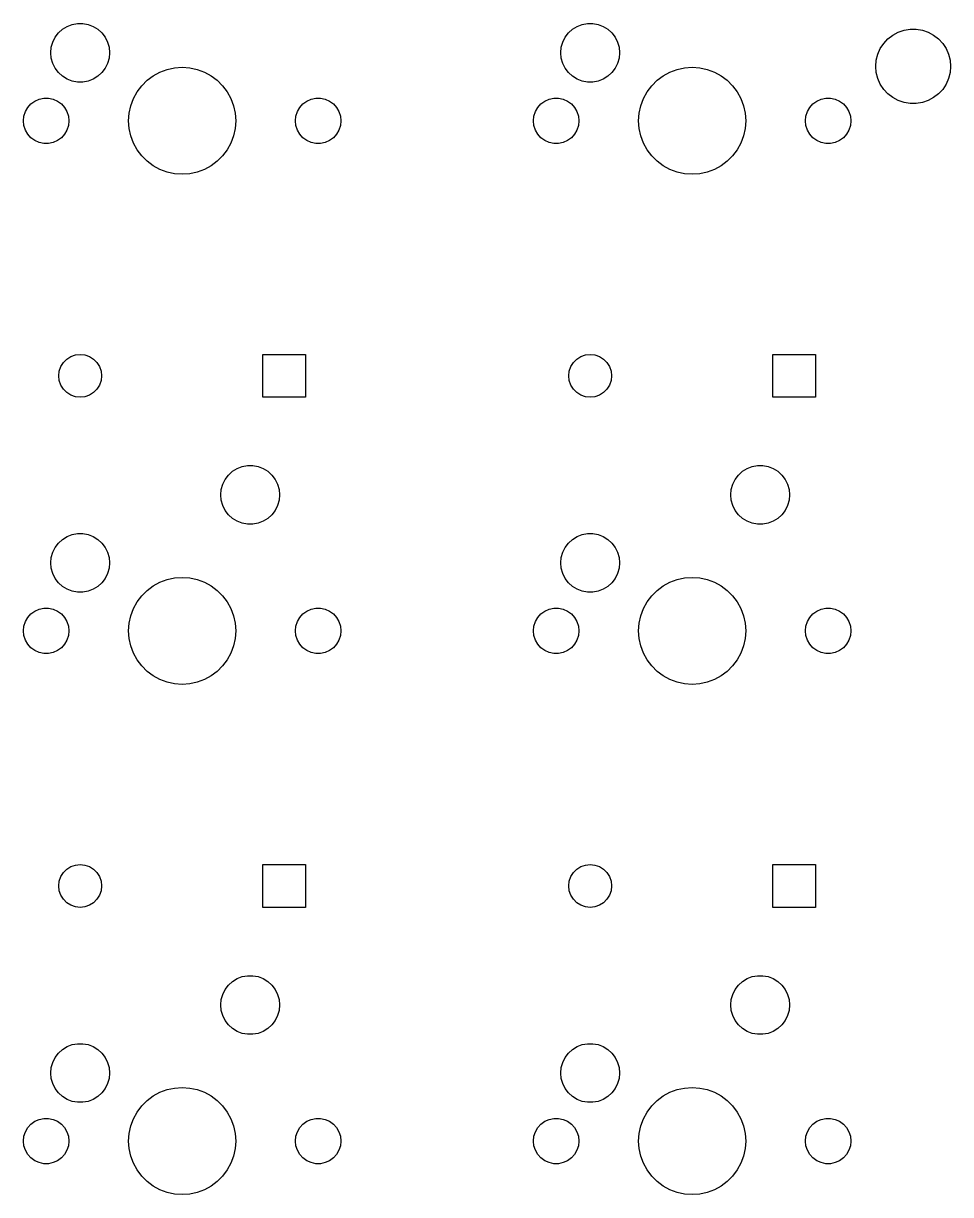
# Model space of a CAD drawing. Extents: x 1.29 to 4.49, y -7.63 to -0.77.
# Drawn here: x 1.467 to 2.83, y -4.279 to -2.557 of the extents above; entities that cross this region are included whole.
import ezdxf

# ---------------------------------------------------------------- set-up
doc = ezdxf.new("R2010")
doc.units = 0
doc.header["$MEASUREMENT"] = 0
doc.layers.add('BLACK', color=7, linetype='CONTINUOUS')

msp = doc.modelspace()

# ---------------------------------------------------------------- linework, layer by layer
at = {"layer": 'BLACK', "linetype": 'CONTINUOUS'}
for p, q in [((1.518, -2.5708), (1.5239, -2.5654)), ((1.5239, -2.5654), (1.5307, -2.5612)), ((1.5307, -2.5612), (1.5381, -2.5583)), ((1.5381, -2.5583), (1.546, -2.5569)), ((1.546, -2.5569), (1.554, -2.5569)), ((1.554, -2.5569), (1.5619, -2.5583)), ((1.5619, -2.5583), (1.5693, -2.5612)), ((1.5693, -2.5612), (1.5761, -2.5654)), ((1.5761, -2.5654), (1.582, -2.5708)), ((2.268, -2.5708), (2.2739, -2.5654)), ((2.2739, -2.5654), (2.2807, -2.5612)), ((2.2807, -2.5612), (2.2881, -2.5583)), ((2.2881, -2.5583), (2.296, -2.5569)), ((2.296, -2.5569), (2.304, -2.5569)), ((2.304, -2.5569), (2.3119, -2.5583)), ((2.3119, -2.5583), (2.3193, -2.5612)), ((2.3193, -2.5612), (2.3261, -2.5654)), ((2.3261, -2.5654), (2.332, -2.5708)), ((2.7615, -2.5667), (2.7705, -2.5652)), ((2.7705, -2.5652), (2.7795, -2.5652)), ((2.7795, -2.5652), (2.7885, -2.5667)), ((1.5096, -2.5844), (1.5132, -2.5772)), ((1.5132, -2.5772), (1.518, -2.5708)), ((1.582, -2.5708), (1.5868, -2.5772)), ((1.5868, -2.5772), (1.5904, -2.5844)), ((2.2596, -2.5844), (2.2632, -2.5772)), ((2.2632, -2.5772), (2.268, -2.5708)), ((2.332, -2.5708), (2.3368, -2.5772)), ((2.3368, -2.5772), (2.3404, -2.5844)), ((2.7316, -2.5862), (2.7377, -2.5795)), ((2.7377, -2.5795), (2.7449, -2.574)), ((2.7449, -2.574), (2.7529, -2.5696)), ((2.7529, -2.5696), (2.7615, -2.5667)), ((2.7885, -2.5667), (2.7971, -2.5696)), ((2.7971, -2.5696), (2.8051, -2.574)), ((2.8051, -2.574), (2.8123, -2.5795)), ((2.8123, -2.5795), (2.8184, -2.5862)), ((1.5067, -2.6), (1.5074, -2.592)), ((1.5074, -2.608), (1.5067, -2.6)), ((1.5074, -2.592), (1.5096, -2.5844)), ((1.5904, -2.5844), (1.5926, -2.592)), ((1.5926, -2.592), (1.5933, -2.6)), ((1.5933, -2.6), (1.5926, -2.608)), ((2.2567, -2.6), (2.2574, -2.592)), ((2.2574, -2.608), (2.2567, -2.6)), ((2.2574, -2.592), (2.2596, -2.5844)), ((2.3404, -2.5844), (2.3426, -2.592)), ((2.3426, -2.592), (2.3433, -2.6)), ((2.3433, -2.6), (2.3426, -2.608)), ((2.723, -2.6021), (2.7266, -2.5938)), ((2.7266, -2.5938), (2.7316, -2.5862)), ((2.8184, -2.5862), (2.8234, -2.5938)), ((2.8234, -2.5938), (2.827, -2.6021)), ((1.5096, -2.6156), (1.5074, -2.608)), ((1.5132, -2.6228), (1.5096, -2.6156)), ((1.5904, -2.6156), (1.5868, -2.6228)), ((1.5926, -2.608), (1.5904, -2.6156)), ((2.2596, -2.6156), (2.2574, -2.608)), ((2.2632, -2.6228), (2.2596, -2.6156)), ((2.3404, -2.6156), (2.3368, -2.6228)), ((2.3426, -2.608), (2.3404, -2.6156)), ((2.72, -2.62), (2.7208, -2.6109)), ((2.7208, -2.6109), (2.723, -2.6021)), ((2.827, -2.6021), (2.8292, -2.6109)), ((2.8292, -2.6109), (2.83, -2.62)), ((1.518, -2.6292), (1.5132, -2.6228)), ((1.5239, -2.6346), (1.518, -2.6292)), ((1.582, -2.6292), (1.5761, -2.6346)), ((1.5868, -2.6228), (1.582, -2.6292)), ((1.6484, -2.6405), (1.6574, -2.6338)), ((1.6574, -2.6338), (1.6673, -2.6284)), ((1.6673, -2.6284), (1.6778, -2.6244)), ((1.6778, -2.6244), (1.6888, -2.6221)), ((1.6888, -2.6221), (1.7, -2.6213)), ((1.7, -2.6213), (1.7112, -2.6221)), ((1.7112, -2.6221), (1.7222, -2.6244)), ((1.7222, -2.6244), (1.7327, -2.6284)), ((1.7327, -2.6284), (1.7426, -2.6338)), ((1.7426, -2.6338), (1.7516, -2.6405)), ((2.268, -2.6292), (2.2632, -2.6228)), ((2.2739, -2.6346), (2.268, -2.6292)), ((2.332, -2.6292), (2.3261, -2.6346)), ((2.3368, -2.6228), (2.332, -2.6292)), ((2.3984, -2.6405), (2.4074, -2.6338)), ((2.4074, -2.6338), (2.4173, -2.6284)), ((2.4173, -2.6284), (2.4278, -2.6244)), ((2.4278, -2.6244), (2.4388, -2.6221)), ((2.4388, -2.6221), (2.45, -2.6213)), ((2.45, -2.6213), (2.4612, -2.6221)), ((2.4612, -2.6221), (2.4722, -2.6244)), ((2.4722, -2.6244), (2.4827, -2.6284)), ((2.4827, -2.6284), (2.4926, -2.6338)), ((2.4926, -2.6338), (2.5016, -2.6405)), ((2.7208, -2.6291), (2.72, -2.62)), ((2.723, -2.6379), (2.7208, -2.6291)), ((2.8292, -2.6291), (2.827, -2.6379)), ((2.83, -2.62), (2.8292, -2.6291)), ((1.5307, -2.6388), (1.5239, -2.6346)), ((1.5381, -2.6417), (1.5307, -2.6388)), ((1.546, -2.6431), (1.5381, -2.6417)), ((1.554, -2.6431), (1.546, -2.6431)), ((1.5619, -2.6417), (1.554, -2.6431)), ((1.5693, -2.6388), (1.5619, -2.6417)), ((1.5761, -2.6346), (1.5693, -2.6388)), ((1.6338, -2.6574), (1.6405, -2.6484)), ((1.6405, -2.6484), (1.6484, -2.6405)), ((1.7516, -2.6405), (1.7595, -2.6484)), ((1.7595, -2.6484), (1.7662, -2.6574)), ((2.2807, -2.6388), (2.2739, -2.6346)), ((2.2881, -2.6417), (2.2807, -2.6388)), ((2.296, -2.6431), (2.2881, -2.6417)), ((2.304, -2.6431), (2.296, -2.6431)), ((2.3119, -2.6417), (2.304, -2.6431)), ((2.3193, -2.6388), (2.3119, -2.6417)), ((2.3261, -2.6346), (2.3193, -2.6388)), ((2.3838, -2.6574), (2.3905, -2.6484)), ((2.3905, -2.6484), (2.3984, -2.6405)), ((2.5016, -2.6405), (2.5095, -2.6484)), ((2.5095, -2.6484), (2.5162, -2.6574)), ((2.7266, -2.6462), (2.723, -2.6379)), ((2.7316, -2.6538), (2.7266, -2.6462)), ((2.8234, -2.6462), (2.8184, -2.6538)), ((2.827, -2.6379), (2.8234, -2.6462)), ((1.4833, -2.671), (1.4897, -2.6682)), ((1.4897, -2.6682), (1.4965, -2.6667)), ((1.4965, -2.6667), (1.5035, -2.6667)), ((1.5035, -2.6667), (1.5103, -2.6682)), ((1.5103, -2.6682), (1.5167, -2.671)), ((1.6244, -2.6778), (1.6284, -2.6673)), ((1.6284, -2.6673), (1.6338, -2.6574)), ((1.7662, -2.6574), (1.7716, -2.6673)), ((1.7716, -2.6673), (1.7756, -2.6778)), ((1.8833, -2.671), (1.8897, -2.6682)), ((1.8897, -2.6682), (1.8965, -2.6667)), ((1.8965, -2.6667), (1.9035, -2.6667)), ((1.9035, -2.6667), (1.9103, -2.6682)), ((1.9103, -2.6682), (1.9167, -2.671)), ((2.2333, -2.671), (2.2397, -2.6682)), ((2.2397, -2.6682), (2.2465, -2.6667)), ((2.2465, -2.6667), (2.2535, -2.6667)), ((2.2535, -2.6667), (2.2603, -2.6682)), ((2.2603, -2.6682), (2.2667, -2.671)), ((2.3744, -2.6778), (2.3784, -2.6673)), ((2.3784, -2.6673), (2.3838, -2.6574)), ((2.5162, -2.6574), (2.5216, -2.6673)), ((2.5216, -2.6673), (2.5256, -2.6778)), ((2.6333, -2.671), (2.6397, -2.6682)), ((2.6397, -2.6682), (2.6465, -2.6667)), ((2.6465, -2.6667), (2.6535, -2.6667)), ((2.6535, -2.6667), (2.6603, -2.6682)), ((2.6603, -2.6682), (2.6667, -2.671)), ((2.7377, -2.6605), (2.7316, -2.6538)), ((2.7449, -2.666), (2.7377, -2.6605)), ((2.7529, -2.6704), (2.7449, -2.666)), ((2.8051, -2.666), (2.7971, -2.6704)), ((2.8123, -2.6605), (2.8051, -2.666)), ((2.8184, -2.6538), (2.8123, -2.6605)), ((1.4694, -2.6864), (1.4729, -2.6803)), ((1.4729, -2.6803), (1.4776, -2.6751)), ((1.4776, -2.6751), (1.4833, -2.671)), ((1.5167, -2.671), (1.5224, -2.6751)), ((1.5224, -2.6751), (1.5271, -2.6803)), ((1.5271, -2.6803), (1.5306, -2.6864)), ((1.6221, -2.6888), (1.6244, -2.6778)), ((1.7756, -2.6778), (1.7779, -2.6888)), ((1.8694, -2.6864), (1.8729, -2.6803)), ((1.8729, -2.6803), (1.8776, -2.6751)), ((1.8776, -2.6751), (1.8833, -2.671)), ((1.9167, -2.671), (1.9224, -2.6751)), ((1.9224, -2.6751), (1.9271, -2.6803)), ((1.9271, -2.6803), (1.9306, -2.6864)), ((2.2194, -2.6864), (2.2229, -2.6803)), ((2.2229, -2.6803), (2.2276, -2.6751)), ((2.2276, -2.6751), (2.2333, -2.671)), ((2.2667, -2.671), (2.2724, -2.6751)), ((2.2724, -2.6751), (2.2771, -2.6803)), ((2.2771, -2.6803), (2.2806, -2.6864)), ((2.3721, -2.6888), (2.3744, -2.6778)), ((2.5256, -2.6778), (2.5279, -2.6888)), ((2.6194, -2.6864), (2.6229, -2.6803)), ((2.6229, -2.6803), (2.6276, -2.6751)), ((2.6276, -2.6751), (2.6333, -2.671)), ((2.6667, -2.671), (2.6724, -2.6751)), ((2.6724, -2.6751), (2.6771, -2.6803)), ((2.6771, -2.6803), (2.6806, -2.6864)), ((2.7615, -2.6733), (2.7529, -2.6704)), ((2.7705, -2.6748), (2.7615, -2.6733)), ((2.7795, -2.6748), (2.7705, -2.6748)), ((2.7885, -2.6733), (2.7795, -2.6748)), ((2.7971, -2.6704), (2.7885, -2.6733)), ((1.4665, -2.7), (1.4673, -2.693)), ((1.4673, -2.707), (1.4665, -2.7)), ((1.4673, -2.693), (1.4694, -2.6864)), ((1.5306, -2.6864), (1.5327, -2.693)), ((1.5327, -2.693), (1.5335, -2.7)), ((1.5335, -2.7), (1.5327, -2.707)), ((1.6213, -2.7), (1.6221, -2.6888)), ((1.6221, -2.7112), (1.6213, -2.7)), ((1.7779, -2.6888), (1.7787, -2.7)), ((1.7787, -2.7), (1.7779, -2.7112)), ((1.8665, -2.7), (1.8673, -2.693)), ((1.8673, -2.707), (1.8665, -2.7)), ((1.8673, -2.693), (1.8694, -2.6864)), ((1.9306, -2.6864), (1.9327, -2.693)), ((1.9327, -2.693), (1.9335, -2.7)), ((1.9335, -2.7), (1.9327, -2.707)), ((2.2165, -2.7), (2.2173, -2.693)), ((2.2173, -2.707), (2.2165, -2.7)), ((2.2173, -2.693), (2.2194, -2.6864)), ((2.2806, -2.6864), (2.2827, -2.693)), ((2.2827, -2.693), (2.2835, -2.7)), ((2.2835, -2.7), (2.2827, -2.707)), ((2.3713, -2.7), (2.3721, -2.6888)), ((2.3721, -2.7112), (2.3713, -2.7)), ((2.5279, -2.6888), (2.5287, -2.7)), ((2.5287, -2.7), (2.5279, -2.7112)), ((2.6165, -2.7), (2.6173, -2.693)), ((2.6173, -2.707), (2.6165, -2.7)), ((2.6173, -2.693), (2.6194, -2.6864)), ((2.6806, -2.6864), (2.6827, -2.693)), ((2.6827, -2.693), (2.6835, -2.7)), ((2.6835, -2.7), (2.6827, -2.707)), ((1.4694, -2.7136), (1.4673, -2.707)), ((1.4729, -2.7197), (1.4694, -2.7136)), ((1.4776, -2.7249), (1.4729, -2.7197)), ((1.5271, -2.7197), (1.5224, -2.7249)), ((1.5306, -2.7136), (1.5271, -2.7197)), ((1.5327, -2.707), (1.5306, -2.7136)), ((1.6244, -2.7222), (1.6221, -2.7112)), ((1.7779, -2.7112), (1.7756, -2.7222)), ((1.8694, -2.7136), (1.8673, -2.707)), ((1.8729, -2.7197), (1.8694, -2.7136)), ((1.8776, -2.7249), (1.8729, -2.7197)), ((1.9271, -2.7197), (1.9224, -2.7249)), ((1.9306, -2.7136), (1.9271, -2.7197)), ((1.9327, -2.707), (1.9306, -2.7136)), ((2.2194, -2.7136), (2.2173, -2.707)), ((2.2229, -2.7197), (2.2194, -2.7136)), ((2.2276, -2.7249), (2.2229, -2.7197)), ((2.2771, -2.7197), (2.2724, -2.7249)), ((2.2806, -2.7136), (2.2771, -2.7197)), ((2.2827, -2.707), (2.2806, -2.7136)), ((2.3744, -2.7222), (2.3721, -2.7112)), ((2.5279, -2.7112), (2.5256, -2.7222)), ((2.6194, -2.7136), (2.6173, -2.707)), ((2.6229, -2.7197), (2.6194, -2.7136)), ((2.6276, -2.7249), (2.6229, -2.7197)), ((2.6771, -2.7197), (2.6724, -2.7249)), ((2.6806, -2.7136), (2.6771, -2.7197)), ((2.6827, -2.707), (2.6806, -2.7136)), ((1.4833, -2.729), (1.4776, -2.7249)), ((1.4897, -2.7318), (1.4833, -2.729)), ((1.4965, -2.7333), (1.4897, -2.7318)), ((1.5035, -2.7333), (1.4965, -2.7333)), ((1.5103, -2.7318), (1.5035, -2.7333)), ((1.5167, -2.729), (1.5103, -2.7318)), ((1.5224, -2.7249), (1.5167, -2.729)), ((1.6284, -2.7327), (1.6244, -2.7222)), ((1.6338, -2.7426), (1.6284, -2.7327)), ((1.7716, -2.7327), (1.7662, -2.7426)), ((1.7756, -2.7222), (1.7716, -2.7327)), ((1.8833, -2.729), (1.8776, -2.7249)), ((1.8897, -2.7318), (1.8833, -2.729)), ((1.8965, -2.7333), (1.8897, -2.7318)), ((1.9035, -2.7333), (1.8965, -2.7333)), ((1.9103, -2.7318), (1.9035, -2.7333)), ((1.9167, -2.729), (1.9103, -2.7318)), ((1.9224, -2.7249), (1.9167, -2.729)), ((2.2333, -2.729), (2.2276, -2.7249)), ((2.2397, -2.7318), (2.2333, -2.729)), ((2.2465, -2.7333), (2.2397, -2.7318)), ((2.2535, -2.7333), (2.2465, -2.7333)), ((2.2603, -2.7318), (2.2535, -2.7333)), ((2.2667, -2.729), (2.2603, -2.7318)), ((2.2724, -2.7249), (2.2667, -2.729)), ((2.3784, -2.7327), (2.3744, -2.7222)), ((2.3838, -2.7426), (2.3784, -2.7327)), ((2.5216, -2.7327), (2.5162, -2.7426)), ((2.5256, -2.7222), (2.5216, -2.7327)), ((2.6333, -2.729), (2.6276, -2.7249)), ((2.6397, -2.7318), (2.6333, -2.729)), ((2.6465, -2.7333), (2.6397, -2.7318)), ((2.6535, -2.7333), (2.6465, -2.7333)), ((2.6603, -2.7318), (2.6535, -2.7333)), ((2.6667, -2.729), (2.6603, -2.7318)), ((2.6724, -2.7249), (2.6667, -2.729)), ((1.6405, -2.7516), (1.6338, -2.7426)), ((1.6484, -2.7595), (1.6405, -2.7516)), ((1.7595, -2.7516), (1.7516, -2.7595)), ((1.7662, -2.7426), (1.7595, -2.7516)), ((2.3905, -2.7516), (2.3838, -2.7426)), ((2.3984, -2.7595), (2.3905, -2.7516)), ((2.5095, -2.7516), (2.5016, -2.7595)), ((2.5162, -2.7426), (2.5095, -2.7516)), ((1.6574, -2.7662), (1.6484, -2.7595)), ((1.6673, -2.7716), (1.6574, -2.7662)), ((1.6778, -2.7756), (1.6673, -2.7716)), ((1.7327, -2.7716), (1.7222, -2.7756)), ((1.7426, -2.7662), (1.7327, -2.7716)), ((1.7516, -2.7595), (1.7426, -2.7662)), ((2.4074, -2.7662), (2.3984, -2.7595)), ((2.4173, -2.7716), (2.4074, -2.7662)), ((2.4278, -2.7756), (2.4173, -2.7716)), ((2.4827, -2.7716), (2.4722, -2.7756)), ((2.4926, -2.7662), (2.4827, -2.7716)), ((2.5016, -2.7595), (2.4926, -2.7662)), ((1.6888, -2.7779), (1.6778, -2.7756)), ((1.7, -2.7787), (1.6888, -2.7779)), ((1.7112, -2.7779), (1.7, -2.7787)), ((1.7222, -2.7756), (1.7112, -2.7779)), ((2.4388, -2.7779), (2.4278, -2.7756)), ((2.45, -2.7787), (2.4388, -2.7779)), ((2.4612, -2.7779), (2.45, -2.7787)), ((2.4722, -2.7756), (2.4612, -2.7779)), ((1.5304, -3.0504), (1.5363, -3.0466)), ((1.5363, -3.0466), (1.543, -3.0443)), ((1.543, -3.0443), (1.55, -3.0435)), ((1.55, -3.0435), (1.557, -3.0443)), ((1.557, -3.0443), (1.5637, -3.0466)), ((1.5637, -3.0466), (1.5696, -3.0504)), ((1.8185, -3.1065), (1.8185, -3.0435)), ((1.8185, -3.0435), (1.8815, -3.0435)), ((1.8815, -3.0435), (1.8815, -3.1065)), ((2.2804, -3.0504), (2.2863, -3.0466)), ((2.2863, -3.0466), (2.293, -3.0443)), ((2.293, -3.0443), (2.3, -3.0435)), ((2.3, -3.0435), (2.307, -3.0443)), ((2.307, -3.0443), (2.3137, -3.0466)), ((2.3137, -3.0466), (2.3196, -3.0504)), ((2.5685, -3.1065), (2.5685, -3.0435)), ((2.5685, -3.0435), (2.6315, -3.0435)), ((2.6315, -3.0435), (2.6315, -3.1065)), ((1.5193, -3.068), (1.5216, -3.0613)), ((1.5216, -3.0613), (1.5254, -3.0554)), ((1.5254, -3.0554), (1.5304, -3.0504)), ((1.5696, -3.0504), (1.5746, -3.0554)), ((1.5746, -3.0554), (1.5784, -3.0613)), ((1.5784, -3.0613), (1.5807, -3.068)), ((2.2693, -3.068), (2.2716, -3.0613)), ((2.2716, -3.0613), (2.2754, -3.0554)), ((2.2754, -3.0554), (2.2804, -3.0504)), ((2.3196, -3.0504), (2.3246, -3.0554)), ((2.3246, -3.0554), (2.3284, -3.0613)), ((2.3284, -3.0613), (2.3307, -3.068)), ((1.5185, -3.075), (1.5193, -3.068)), ((1.5193, -3.082), (1.5185, -3.075)), ((1.5216, -3.0887), (1.5193, -3.082)), ((1.5807, -3.082), (1.5784, -3.0887)), ((1.5807, -3.068), (1.5815, -3.075)), ((1.5815, -3.075), (1.5807, -3.082)), ((2.2685, -3.075), (2.2693, -3.068)), ((2.2693, -3.082), (2.2685, -3.075)), ((2.2716, -3.0887), (2.2693, -3.082)), ((2.3307, -3.082), (2.3284, -3.0887)), ((2.3307, -3.068), (2.3315, -3.075)), ((2.3315, -3.075), (2.3307, -3.082)), ((1.5254, -3.0946), (1.5216, -3.0887)), ((1.5304, -3.0996), (1.5254, -3.0946)), ((1.5746, -3.0946), (1.5696, -3.0996)), ((1.5784, -3.0887), (1.5746, -3.0946)), ((2.2754, -3.0946), (2.2716, -3.0887)), ((2.2804, -3.0996), (2.2754, -3.0946)), ((2.3246, -3.0946), (2.3196, -3.0996)), ((2.3284, -3.0887), (2.3246, -3.0946)), ((1.5363, -3.1034), (1.5304, -3.0996)), ((1.543, -3.1057), (1.5363, -3.1034)), ((1.55, -3.1065), (1.543, -3.1057)), ((1.557, -3.1057), (1.55, -3.1065)), ((1.5637, -3.1034), (1.557, -3.1057)), ((1.5696, -3.0996), (1.5637, -3.1034)), ((1.8815, -3.1065), (1.8185, -3.1065)), ((2.2863, -3.1034), (2.2804, -3.0996)), ((2.293, -3.1057), (2.2863, -3.1034)), ((2.3, -3.1065), (2.293, -3.1057)), ((2.307, -3.1057), (2.3, -3.1065)), ((2.3137, -3.1034), (2.307, -3.1057)), ((2.3196, -3.0996), (2.3137, -3.1034)), ((2.6315, -3.1065), (2.5685, -3.1065)), ((1.768, -3.2208), (1.7739, -3.2154)), ((1.7739, -3.2154), (1.7807, -3.2112)), ((1.7807, -3.2112), (1.7881, -3.2083)), ((1.7881, -3.2083), (1.796, -3.2069)), ((1.796, -3.2069), (1.804, -3.2069)), ((1.804, -3.2069), (1.8119, -3.2083)), ((1.8119, -3.2083), (1.8193, -3.2112)), ((1.8193, -3.2112), (1.8261, -3.2154)), ((1.8261, -3.2154), (1.832, -3.2208)), ((2.518, -3.2208), (2.5239, -3.2154)), ((2.5239, -3.2154), (2.5307, -3.2112)), ((2.5307, -3.2112), (2.5381, -3.2083)), ((2.5381, -3.2083), (2.546, -3.2069)), ((2.546, -3.2069), (2.554, -3.2069)), ((2.554, -3.2069), (2.5619, -3.2083)), ((2.5619, -3.2083), (2.5693, -3.2112)), ((2.5693, -3.2112), (2.5761, -3.2154)), ((2.5761, -3.2154), (2.582, -3.2208)), ((1.7574, -3.242), (1.7596, -3.2344)), ((1.7596, -3.2344), (1.7632, -3.2272)), ((1.7632, -3.2272), (1.768, -3.2208)), ((1.832, -3.2208), (1.8368, -3.2272)), ((1.8368, -3.2272), (1.8404, -3.2344)), ((1.8404, -3.2344), (1.8426, -3.242)), ((2.5074, -3.242), (2.5096, -3.2344)), ((2.5096, -3.2344), (2.5132, -3.2272)), ((2.5132, -3.2272), (2.518, -3.2208)), ((2.582, -3.2208), (2.5868, -3.2272)), ((2.5868, -3.2272), (2.5904, -3.2344)), ((2.5904, -3.2344), (2.5926, -3.242)), ((1.7567, -3.25), (1.7574, -3.242)), ((1.7574, -3.258), (1.7567, -3.25)), ((1.8426, -3.242), (1.8433, -3.25)), ((1.8433, -3.25), (1.8426, -3.258)), ((2.5067, -3.25), (2.5074, -3.242)), ((2.5074, -3.258), (2.5067, -3.25)), ((2.5926, -3.242), (2.5933, -3.25)), ((2.5933, -3.25), (2.5926, -3.258)), ((1.7596, -3.2656), (1.7574, -3.258)), ((1.7632, -3.2728), (1.7596, -3.2656)), ((1.8404, -3.2656), (1.8368, -3.2728)), ((1.8426, -3.258), (1.8404, -3.2656)), ((2.5096, -3.2656), (2.5074, -3.258)), ((2.5132, -3.2728), (2.5096, -3.2656)), ((2.5904, -3.2656), (2.5868, -3.2728)), ((2.5926, -3.258), (2.5904, -3.2656)), ((1.768, -3.2792), (1.7632, -3.2728)), ((1.7739, -3.2846), (1.768, -3.2792)), ((1.7807, -3.2888), (1.7739, -3.2846)), ((1.8261, -3.2846), (1.8193, -3.2888)), ((1.832, -3.2792), (1.8261, -3.2846)), ((1.8368, -3.2728), (1.832, -3.2792)), ((2.518, -3.2792), (2.5132, -3.2728)), ((2.5239, -3.2846), (2.518, -3.2792)), ((2.5307, -3.2888), (2.5239, -3.2846)), ((2.5761, -3.2846), (2.5693, -3.2888)), ((2.582, -3.2792), (2.5761, -3.2846)), ((2.5868, -3.2728), (2.582, -3.2792)), ((1.7881, -3.2917), (1.7807, -3.2888)), ((1.796, -3.2931), (1.7881, -3.2917)), ((1.804, -3.2931), (1.796, -3.2931)), ((1.8119, -3.2917), (1.804, -3.2931)), ((1.8193, -3.2888), (1.8119, -3.2917)), ((2.5381, -3.2917), (2.5307, -3.2888)), ((2.546, -3.2931), (2.5381, -3.2917)), ((2.554, -3.2931), (2.546, -3.2931)), ((2.5619, -3.2917), (2.554, -3.2931)), ((2.5693, -3.2888), (2.5619, -3.2917)), ((1.5132, -3.3272), (1.518, -3.3208)), ((1.518, -3.3208), (1.5239, -3.3154)), ((1.5239, -3.3154), (1.5307, -3.3112)), ((1.5307, -3.3112), (1.5381, -3.3083)), ((1.5381, -3.3083), (1.546, -3.3069)), ((1.546, -3.3069), (1.554, -3.3069)), ((1.554, -3.3069), (1.5619, -3.3083)), ((1.5619, -3.3083), (1.5693, -3.3112)), ((1.5693, -3.3112), (1.5761, -3.3154)), ((1.5761, -3.3154), (1.582, -3.3208)), ((1.582, -3.3208), (1.5868, -3.3272)), ((2.2632, -3.3272), (2.268, -3.3208)), ((2.268, -3.3208), (2.2739, -3.3154)), ((2.2739, -3.3154), (2.2807, -3.3112)), ((2.2807, -3.3112), (2.2881, -3.3083)), ((2.2881, -3.3083), (2.296, -3.3069)), ((2.296, -3.3069), (2.304, -3.3069)), ((2.304, -3.3069), (2.3119, -3.3083)), ((2.3119, -3.3083), (2.3193, -3.3112)), ((2.3193, -3.3112), (2.3261, -3.3154)), ((2.3261, -3.3154), (2.332, -3.3208)), ((2.332, -3.3208), (2.3368, -3.3272)), ((1.5074, -3.342), (1.5096, -3.3344)), ((1.5096, -3.3344), (1.5132, -3.3272)), ((1.5868, -3.3272), (1.5904, -3.3344)), ((1.5904, -3.3344), (1.5926, -3.342)), ((2.2574, -3.342), (2.2596, -3.3344)), ((2.2596, -3.3344), (2.2632, -3.3272)), ((2.3368, -3.3272), (2.3404, -3.3344)), ((2.3404, -3.3344), (2.3426, -3.342)), ((1.5067, -3.35), (1.5074, -3.342)), ((1.5074, -3.358), (1.5067, -3.35)), ((1.5926, -3.342), (1.5933, -3.35)), ((1.5933, -3.35), (1.5926, -3.358)), ((2.2567, -3.35), (2.2574, -3.342)), ((2.2574, -3.358), (2.2567, -3.35)), ((2.3426, -3.342), (2.3433, -3.35)), ((2.3433, -3.35), (2.3426, -3.358)), ((1.5096, -3.3656), (1.5074, -3.358)), ((1.5132, -3.3728), (1.5096, -3.3656)), ((1.518, -3.3792), (1.5132, -3.3728)), ((1.5868, -3.3728), (1.582, -3.3792)), ((1.5904, -3.3656), (1.5868, -3.3728)), ((1.5926, -3.358), (1.5904, -3.3656)), ((1.6673, -3.3784), (1.6778, -3.3744)), ((1.6778, -3.3744), (1.6888, -3.3721)), ((1.6888, -3.3721), (1.7, -3.3713)), ((1.7, -3.3713), (1.7112, -3.3721)), ((1.7112, -3.3721), (1.7222, -3.3744)), ((1.7222, -3.3744), (1.7327, -3.3784)), ((2.2596, -3.3656), (2.2574, -3.358)), ((2.2632, -3.3728), (2.2596, -3.3656)), ((2.268, -3.3792), (2.2632, -3.3728)), ((2.3368, -3.3728), (2.332, -3.3792)), ((2.3404, -3.3656), (2.3368, -3.3728)), ((2.3426, -3.358), (2.3404, -3.3656)), ((2.4173, -3.3784), (2.4278, -3.3744)), ((2.4278, -3.3744), (2.4388, -3.3721)), ((2.4388, -3.3721), (2.45, -3.3713)), ((2.45, -3.3713), (2.4612, -3.3721)), ((2.4612, -3.3721), (2.4722, -3.3744)), ((2.4722, -3.3744), (2.4827, -3.3784)), ((1.5239, -3.3846), (1.518, -3.3792)), ((1.5307, -3.3888), (1.5239, -3.3846)), ((1.5381, -3.3917), (1.5307, -3.3888)), ((1.546, -3.3931), (1.5381, -3.3917)), ((1.5619, -3.3917), (1.554, -3.3931)), ((1.5693, -3.3888), (1.5619, -3.3917)), ((1.5761, -3.3846), (1.5693, -3.3888)), ((1.582, -3.3792), (1.5761, -3.3846)), ((1.6405, -3.3984), (1.6484, -3.3905)), ((1.6484, -3.3905), (1.6574, -3.3838)), ((1.6574, -3.3838), (1.6673, -3.3784)), ((1.7327, -3.3784), (1.7426, -3.3838)), ((1.7426, -3.3838), (1.7516, -3.3905)), ((1.7516, -3.3905), (1.7595, -3.3984)), ((2.2739, -3.3846), (2.268, -3.3792)), ((2.2807, -3.3888), (2.2739, -3.3846)), ((2.2881, -3.3917), (2.2807, -3.3888)), ((2.296, -3.3931), (2.2881, -3.3917)), ((2.3119, -3.3917), (2.304, -3.3931)), ((2.3193, -3.3888), (2.3119, -3.3917)), ((2.3261, -3.3846), (2.3193, -3.3888)), ((2.332, -3.3792), (2.3261, -3.3846)), ((2.3905, -3.3984), (2.3984, -3.3905)), ((2.3984, -3.3905), (2.4074, -3.3838)), ((2.4074, -3.3838), (2.4173, -3.3784)), ((2.4827, -3.3784), (2.4926, -3.3838)), ((2.4926, -3.3838), (2.5016, -3.3905)), ((2.5016, -3.3905), (2.5095, -3.3984)), ((1.554, -3.3931), (1.546, -3.3931)), ((1.6284, -3.4173), (1.6338, -3.4074)), ((1.6338, -3.4074), (1.6405, -3.3984)), ((1.7595, -3.3984), (1.7662, -3.4074)), ((1.7662, -3.4074), (1.7716, -3.4173)), ((2.304, -3.3931), (2.296, -3.3931)), ((2.3784, -3.4173), (2.3838, -3.4074)), ((2.3838, -3.4074), (2.3905, -3.3984)), ((2.5095, -3.3984), (2.5162, -3.4074)), ((2.5162, -3.4074), (2.5216, -3.4173)), ((1.4729, -3.4303), (1.4776, -3.4251)), ((1.4776, -3.4251), (1.4833, -3.421)), ((1.4833, -3.421), (1.4897, -3.4182)), ((1.4897, -3.4182), (1.4965, -3.4167)), ((1.4965, -3.4167), (1.5035, -3.4167)), ((1.5035, -3.4167), (1.5103, -3.4182)), ((1.5103, -3.4182), (1.5167, -3.421)), ((1.5167, -3.421), (1.5224, -3.4251)), ((1.5224, -3.4251), (1.5271, -3.4303)), ((1.6244, -3.4278), (1.6284, -3.4173)), ((1.7716, -3.4173), (1.7756, -3.4278)), ((1.8729, -3.4303), (1.8776, -3.4251)), ((1.8776, -3.4251), (1.8833, -3.421)), ((1.8833, -3.421), (1.8897, -3.4182)), ((1.8897, -3.4182), (1.8965, -3.4167)), ((1.8965, -3.4167), (1.9035, -3.4167)), ((1.9035, -3.4167), (1.9103, -3.4182)), ((1.9103, -3.4182), (1.9167, -3.421)), ((1.9167, -3.421), (1.9224, -3.4251)), ((1.9224, -3.4251), (1.9271, -3.4303)), ((2.2229, -3.4303), (2.2276, -3.4251)), ((2.2276, -3.4251), (2.2333, -3.421)), ((2.2333, -3.421), (2.2397, -3.4182)), ((2.2397, -3.4182), (2.2465, -3.4167)), ((2.2465, -3.4167), (2.2535, -3.4167)), ((2.2535, -3.4167), (2.2603, -3.4182)), ((2.2603, -3.4182), (2.2667, -3.421)), ((2.2667, -3.421), (2.2724, -3.4251)), ((2.2724, -3.4251), (2.2771, -3.4303)), ((2.3744, -3.4278), (2.3784, -3.4173)), ((2.5216, -3.4173), (2.5256, -3.4278)), ((2.6229, -3.4303), (2.6276, -3.4251)), ((2.6276, -3.4251), (2.6333, -3.421)), ((2.6333, -3.421), (2.6397, -3.4182)), ((2.6397, -3.4182), (2.6465, -3.4167)), ((2.6465, -3.4167), (2.6535, -3.4167)), ((2.6535, -3.4167), (2.6603, -3.4182)), ((2.6603, -3.4182), (2.6667, -3.421)), ((2.6667, -3.421), (2.6724, -3.4251)), ((2.6724, -3.4251), (2.6771, -3.4303)), ((1.4665, -3.45), (1.4673, -3.443)), ((1.4673, -3.443), (1.4694, -3.4364)), ((1.4694, -3.4364), (1.4729, -3.4303)), ((1.5271, -3.4303), (1.5306, -3.4364)), ((1.5306, -3.4364), (1.5327, -3.443)), ((1.5327, -3.443), (1.5335, -3.45)), ((1.6213, -3.45), (1.6221, -3.4388)), ((1.6221, -3.4388), (1.6244, -3.4278)), ((1.7756, -3.4278), (1.7779, -3.4388)), ((1.7779, -3.4388), (1.7787, -3.45)), ((1.8665, -3.45), (1.8673, -3.443)), ((1.8673, -3.443), (1.8694, -3.4364)), ((1.8694, -3.4364), (1.8729, -3.4303)), ((1.9271, -3.4303), (1.9306, -3.4364)), ((1.9306, -3.4364), (1.9327, -3.443)), ((1.9327, -3.443), (1.9335, -3.45)), ((2.2165, -3.45), (2.2173, -3.443)), ((2.2173, -3.443), (2.2194, -3.4364)), ((2.2194, -3.4364), (2.2229, -3.4303)), ((2.2771, -3.4303), (2.2806, -3.4364)), ((2.2806, -3.4364), (2.2827, -3.443)), ((2.2827, -3.443), (2.2835, -3.45)), ((2.3713, -3.45), (2.3721, -3.4388)), ((2.3721, -3.4388), (2.3744, -3.4278)), ((2.5256, -3.4278), (2.5279, -3.4388)), ((2.5279, -3.4388), (2.5287, -3.45)), ((2.6165, -3.45), (2.6173, -3.443)), ((2.6173, -3.443), (2.6194, -3.4364)), ((2.6194, -3.4364), (2.6229, -3.4303)), ((2.6771, -3.4303), (2.6806, -3.4364)), ((2.6806, -3.4364), (2.6827, -3.443)), ((2.6827, -3.443), (2.6835, -3.45)), ((1.4673, -3.457), (1.4665, -3.45)), ((1.4694, -3.4636), (1.4673, -3.457)), ((1.5327, -3.457), (1.5306, -3.4636)), ((1.5335, -3.45), (1.5327, -3.457)), ((1.6221, -3.4612), (1.6213, -3.45)), ((1.7787, -3.45), (1.7779, -3.4612)), ((1.8673, -3.457), (1.8665, -3.45)), ((1.8694, -3.4636), (1.8673, -3.457)), ((1.9327, -3.457), (1.9306, -3.4636)), ((1.9335, -3.45), (1.9327, -3.457)), ((2.2173, -3.457), (2.2165, -3.45)), ((2.2194, -3.4636), (2.2173, -3.457)), ((2.2827, -3.457), (2.2806, -3.4636)), ((2.2835, -3.45), (2.2827, -3.457)), ((2.3721, -3.4612), (2.3713, -3.45)), ((2.5287, -3.45), (2.5279, -3.4612)), ((2.6173, -3.457), (2.6165, -3.45)), ((2.6194, -3.4636), (2.6173, -3.457)), ((2.6827, -3.457), (2.6806, -3.4636)), ((2.6835, -3.45), (2.6827, -3.457)), ((1.4729, -3.4697), (1.4694, -3.4636)), ((1.4776, -3.4749), (1.4729, -3.4697)), ((1.4833, -3.479), (1.4776, -3.4749)), ((1.5224, -3.4749), (1.5167, -3.479)), ((1.5271, -3.4697), (1.5224, -3.4749)), ((1.5306, -3.4636), (1.5271, -3.4697)), ((1.6244, -3.4722), (1.6221, -3.4612)), ((1.6284, -3.4827), (1.6244, -3.4722)), ((1.7756, -3.4722), (1.7716, -3.4827)), ((1.7779, -3.4612), (1.7756, -3.4722)), ((1.8729, -3.4697), (1.8694, -3.4636)), ((1.8776, -3.4749), (1.8729, -3.4697)), ((1.8833, -3.479), (1.8776, -3.4749)), ((1.9224, -3.4749), (1.9167, -3.479)), ((1.9271, -3.4697), (1.9224, -3.4749)), ((1.9306, -3.4636), (1.9271, -3.4697)), ((2.2229, -3.4697), (2.2194, -3.4636)), ((2.2276, -3.4749), (2.2229, -3.4697)), ((2.2333, -3.479), (2.2276, -3.4749)), ((2.2724, -3.4749), (2.2667, -3.479)), ((2.2771, -3.4697), (2.2724, -3.4749)), ((2.2806, -3.4636), (2.2771, -3.4697)), ((2.3744, -3.4722), (2.3721, -3.4612)), ((2.3784, -3.4827), (2.3744, -3.4722)), ((2.5256, -3.4722), (2.5216, -3.4827)), ((2.5279, -3.4612), (2.5256, -3.4722)), ((2.6229, -3.4697), (2.6194, -3.4636)), ((2.6276, -3.4749), (2.6229, -3.4697)), ((2.6333, -3.479), (2.6276, -3.4749)), ((2.6724, -3.4749), (2.6667, -3.479)), ((2.6771, -3.4697), (2.6724, -3.4749)), ((2.6806, -3.4636), (2.6771, -3.4697)), ((1.4897, -3.4818), (1.4833, -3.479)), ((1.4965, -3.4833), (1.4897, -3.4818)), ((1.5035, -3.4833), (1.4965, -3.4833)), ((1.5103, -3.4818), (1.5035, -3.4833)), ((1.5167, -3.479), (1.5103, -3.4818)), ((1.6338, -3.4926), (1.6284, -3.4827)), ((1.6405, -3.5016), (1.6338, -3.4926)), ((1.7662, -3.4926), (1.7595, -3.5016)), ((1.7716, -3.4827), (1.7662, -3.4926)), ((1.8897, -3.4818), (1.8833, -3.479)), ((1.8965, -3.4833), (1.8897, -3.4818)), ((1.9035, -3.4833), (1.8965, -3.4833)), ((1.9103, -3.4818), (1.9035, -3.4833)), ((1.9167, -3.479), (1.9103, -3.4818)), ((2.2397, -3.4818), (2.2333, -3.479)), ((2.2465, -3.4833), (2.2397, -3.4818)), ((2.2535, -3.4833), (2.2465, -3.4833)), ((2.2603, -3.4818), (2.2535, -3.4833)), ((2.2667, -3.479), (2.2603, -3.4818)), ((2.3838, -3.4926), (2.3784, -3.4827)), ((2.3905, -3.5016), (2.3838, -3.4926)), ((2.5162, -3.4926), (2.5095, -3.5016)), ((2.5216, -3.4827), (2.5162, -3.4926)), ((2.6397, -3.4818), (2.6333, -3.479)), ((2.6465, -3.4833), (2.6397, -3.4818)), ((2.6535, -3.4833), (2.6465, -3.4833)), ((2.6603, -3.4818), (2.6535, -3.4833)), ((2.6667, -3.479), (2.6603, -3.4818)), ((1.6484, -3.5095), (1.6405, -3.5016)), ((1.6574, -3.5162), (1.6484, -3.5095)), ((1.7516, -3.5095), (1.7426, -3.5162)), ((1.7595, -3.5016), (1.7516, -3.5095)), ((2.3984, -3.5095), (2.3905, -3.5016)), ((2.4074, -3.5162), (2.3984, -3.5095)), ((2.5016, -3.5095), (2.4926, -3.5162)), ((2.5095, -3.5016), (2.5016, -3.5095)), ((1.6673, -3.5216), (1.6574, -3.5162)), ((1.6778, -3.5256), (1.6673, -3.5216)), ((1.6888, -3.5279), (1.6778, -3.5256)), ((1.7, -3.5287), (1.6888, -3.5279)), ((1.7112, -3.5279), (1.7, -3.5287)), ((1.7222, -3.5256), (1.7112, -3.5279)), ((1.7327, -3.5216), (1.7222, -3.5256)), ((1.7426, -3.5162), (1.7327, -3.5216)), ((2.4173, -3.5216), (2.4074, -3.5162)), ((2.4278, -3.5256), (2.4173, -3.5216)), ((2.4388, -3.5279), (2.4278, -3.5256)), ((2.45, -3.5287), (2.4388, -3.5279)), ((2.4612, -3.5279), (2.45, -3.5287)), ((2.4722, -3.5256), (2.4612, -3.5279)), ((2.4827, -3.5216), (2.4722, -3.5256)), ((2.4926, -3.5162), (2.4827, -3.5216)), ((1.5254, -3.8054), (1.5304, -3.8004)), ((1.5304, -3.8004), (1.5363, -3.7966)), ((1.5363, -3.7966), (1.543, -3.7943)), ((1.543, -3.7943), (1.55, -3.7935)), ((1.55, -3.7935), (1.557, -3.7943)), ((1.557, -3.7943), (1.5637, -3.7966)), ((1.5637, -3.7966), (1.5696, -3.8004)), ((1.5696, -3.8004), (1.5746, -3.8054)), ((1.8185, -3.8565), (1.8185, -3.7935)), ((1.8185, -3.7935), (1.8815, -3.7935)), ((1.8815, -3.7935), (1.8815, -3.8565)), ((2.2754, -3.8054), (2.2804, -3.8004)), ((2.2804, -3.8004), (2.2863, -3.7966)), ((2.2863, -3.7966), (2.293, -3.7943)), ((2.293, -3.7943), (2.3, -3.7935)), ((2.3, -3.7935), (2.307, -3.7943)), ((2.307, -3.7943), (2.3137, -3.7966)), ((2.3137, -3.7966), (2.3196, -3.8004)), ((2.3196, -3.8004), (2.3246, -3.8054)), ((2.5685, -3.8565), (2.5685, -3.7935)), ((2.5685, -3.7935), (2.6315, -3.7935)), ((2.6315, -3.7935), (2.6315, -3.8565)), ((1.5185, -3.825), (1.5193, -3.818)), ((1.5193, -3.818), (1.5216, -3.8113)), ((1.5216, -3.8113), (1.5254, -3.8054)), ((1.5746, -3.8054), (1.5784, -3.8113)), ((1.5784, -3.8113), (1.5807, -3.818)), ((1.5807, -3.818), (1.5815, -3.825)), ((2.2685, -3.825), (2.2693, -3.818)), ((2.2693, -3.818), (2.2716, -3.8113)), ((2.2716, -3.8113), (2.2754, -3.8054)), ((2.3246, -3.8054), (2.3284, -3.8113)), ((2.3284, -3.8113), (2.3307, -3.818)), ((2.3307, -3.818), (2.3315, -3.825)), ((1.5193, -3.832), (1.5185, -3.825)), ((1.5216, -3.8387), (1.5193, -3.832)), ((1.5254, -3.8446), (1.5216, -3.8387)), ((1.5784, -3.8387), (1.5746, -3.8446)), ((1.5807, -3.832), (1.5784, -3.8387)), ((1.5815, -3.825), (1.5807, -3.832)), ((2.2693, -3.832), (2.2685, -3.825)), ((2.2716, -3.8387), (2.2693, -3.832)), ((2.2754, -3.8446), (2.2716, -3.8387)), ((2.3284, -3.8387), (2.3246, -3.8446)), ((2.3307, -3.832), (2.3284, -3.8387)), ((2.3315, -3.825), (2.3307, -3.832)), ((1.5304, -3.8496), (1.5254, -3.8446)), ((1.5363, -3.8534), (1.5304, -3.8496)), ((1.543, -3.8557), (1.5363, -3.8534)), ((1.55, -3.8565), (1.543, -3.8557)), ((1.557, -3.8557), (1.55, -3.8565)), ((1.5637, -3.8534), (1.557, -3.8557)), ((1.5696, -3.8496), (1.5637, -3.8534)), ((1.5746, -3.8446), (1.5696, -3.8496)), ((1.8815, -3.8565), (1.8185, -3.8565)), ((2.2804, -3.8496), (2.2754, -3.8446)), ((2.2863, -3.8534), (2.2804, -3.8496)), ((2.293, -3.8557), (2.2863, -3.8534)), ((2.3, -3.8565), (2.293, -3.8557)), ((2.307, -3.8557), (2.3, -3.8565)), ((2.3137, -3.8534), (2.307, -3.8557)), ((2.3196, -3.8496), (2.3137, -3.8534)), ((2.3246, -3.8446), (2.3196, -3.8496)), ((2.6315, -3.8565), (2.5685, -3.8565)), ((1.7807, -3.9612), (1.7881, -3.9583)), ((1.7881, -3.9583), (1.796, -3.9569)), ((1.796, -3.9569), (1.804, -3.9569)), ((1.804, -3.9569), (1.8119, -3.9583)), ((1.8119, -3.9583), (1.8193, -3.9612)), ((2.5307, -3.9612), (2.5381, -3.9583)), ((2.5381, -3.9583), (2.546, -3.9569)), ((2.546, -3.9569), (2.554, -3.9569)), ((2.554, -3.9569), (2.5619, -3.9583)), ((2.5619, -3.9583), (2.5693, -3.9612)), ((1.7596, -3.9844), (1.7632, -3.9772)), ((1.7632, -3.9772), (1.768, -3.9708)), ((1.768, -3.9708), (1.7739, -3.9654)), ((1.7739, -3.9654), (1.7807, -3.9612)), ((1.8193, -3.9612), (1.8261, -3.9654)), ((1.8261, -3.9654), (1.832, -3.9708)), ((1.832, -3.9708), (1.8368, -3.9772)), ((1.8368, -3.9772), (1.8404, -3.9844)), ((2.5096, -3.9844), (2.5132, -3.9772)), ((2.5132, -3.9772), (2.518, -3.9708)), ((2.518, -3.9708), (2.5239, -3.9654)), ((2.5239, -3.9654), (2.5307, -3.9612)), ((2.5693, -3.9612), (2.5761, -3.9654)), ((2.5761, -3.9654), (2.582, -3.9708)), ((2.582, -3.9708), (2.5868, -3.9772)), ((2.5868, -3.9772), (2.5904, -3.9844)), ((1.7567, -4), (1.7574, -3.992)), ((1.7574, -3.992), (1.7596, -3.9844)), ((1.8404, -3.9844), (1.8426, -3.992)), ((1.8426, -3.992), (1.8433, -4)), ((2.5067, -4), (2.5074, -3.992)), ((2.5074, -3.992), (2.5096, -3.9844)), ((2.5904, -3.9844), (2.5926, -3.992)), ((2.5926, -3.992), (2.5933, -4)), ((1.7574, -4.008), (1.7567, -4)), ((1.7596, -4.0156), (1.7574, -4.008)), ((1.8426, -4.008), (1.8404, -4.0156)), ((1.8433, -4), (1.8426, -4.008)), ((2.5074, -4.008), (2.5067, -4)), ((2.5096, -4.0156), (2.5074, -4.008)), ((2.5926, -4.008), (2.5904, -4.0156)), ((2.5933, -4), (2.5926, -4.008)), ((1.7632, -4.0228), (1.7596, -4.0156)), ((1.768, -4.0292), (1.7632, -4.0228)), ((1.8368, -4.0228), (1.832, -4.0292)), ((1.8404, -4.0156), (1.8368, -4.0228)), ((2.5132, -4.0228), (2.5096, -4.0156)), ((2.518, -4.0292), (2.5132, -4.0228)), ((2.5868, -4.0228), (2.582, -4.0292)), ((2.5904, -4.0156), (2.5868, -4.0228)), ((1.7739, -4.0346), (1.768, -4.0292)), ((1.7807, -4.0388), (1.7739, -4.0346)), ((1.7881, -4.0417), (1.7807, -4.0388)), ((1.796, -4.0431), (1.7881, -4.0417)), ((1.804, -4.0431), (1.796, -4.0431)), ((1.8119, -4.0417), (1.804, -4.0431)), ((1.8193, -4.0388), (1.8119, -4.0417)), ((1.8261, -4.0346), (1.8193, -4.0388)), ((1.832, -4.0292), (1.8261, -4.0346)), ((2.5239, -4.0346), (2.518, -4.0292)), ((2.5307, -4.0388), (2.5239, -4.0346)), ((2.5381, -4.0417), (2.5307, -4.0388)), ((2.546, -4.0431), (2.5381, -4.0417)), ((2.554, -4.0431), (2.546, -4.0431)), ((2.5619, -4.0417), (2.554, -4.0431)), ((2.5693, -4.0388), (2.5619, -4.0417)), ((2.5761, -4.0346), (2.5693, -4.0388)), ((2.582, -4.0292), (2.5761, -4.0346)), ((1.5239, -4.0654), (1.5307, -4.0612)), ((1.5307, -4.0612), (1.5381, -4.0583)), ((1.5381, -4.0583), (1.546, -4.0569)), ((1.546, -4.0569), (1.554, -4.0569)), ((1.554, -4.0569), (1.5619, -4.0583)), ((1.5619, -4.0583), (1.5693, -4.0612)), ((1.5693, -4.0612), (1.5761, -4.0654)), ((2.2739, -4.0654), (2.2807, -4.0612)), ((2.2807, -4.0612), (2.2881, -4.0583)), ((2.2881, -4.0583), (2.296, -4.0569)), ((2.296, -4.0569), (2.304, -4.0569)), ((2.304, -4.0569), (2.3119, -4.0583)), ((2.3119, -4.0583), (2.3193, -4.0612)), ((2.3193, -4.0612), (2.3261, -4.0654)), ((1.5096, -4.0844), (1.5132, -4.0772)), ((1.5132, -4.0772), (1.518, -4.0708)), ((1.518, -4.0708), (1.5239, -4.0654)), ((1.5761, -4.0654), (1.582, -4.0708)), ((1.582, -4.0708), (1.5868, -4.0772)), ((1.5868, -4.0772), (1.5904, -4.0844)), ((2.2596, -4.0844), (2.2632, -4.0772)), ((2.2632, -4.0772), (2.268, -4.0708)), ((2.268, -4.0708), (2.2739, -4.0654)), ((2.3261, -4.0654), (2.332, -4.0708)), ((2.332, -4.0708), (2.3368, -4.0772)), ((2.3368, -4.0772), (2.3404, -4.0844)), ((1.5067, -4.1), (1.5074, -4.092)), ((1.5074, -4.092), (1.5096, -4.0844)), ((1.5904, -4.0844), (1.5926, -4.092)), ((1.5926, -4.092), (1.5933, -4.1)), ((2.2567, -4.1), (2.2574, -4.092)), ((2.2574, -4.092), (2.2596, -4.0844)), ((2.3404, -4.0844), (2.3426, -4.092)), ((2.3426, -4.092), (2.3433, -4.1)), ((1.5074, -4.108), (1.5067, -4.1)), ((1.5096, -4.1156), (1.5074, -4.108)), ((1.5926, -4.108), (1.5904, -4.1156)), ((1.5933, -4.1), (1.5926, -4.108)), ((2.2574, -4.108), (2.2567, -4.1)), ((2.2596, -4.1156), (2.2574, -4.108)), ((2.3426, -4.108), (2.3404, -4.1156)), ((2.3433, -4.1), (2.3426, -4.108)), ((1.5132, -4.1228), (1.5096, -4.1156)), ((1.518, -4.1292), (1.5132, -4.1228)), ((1.5239, -4.1346), (1.518, -4.1292)), ((1.582, -4.1292), (1.5761, -4.1346)), ((1.5868, -4.1228), (1.582, -4.1292)), ((1.5904, -4.1156), (1.5868, -4.1228)), ((1.6574, -4.1338), (1.6673, -4.1284)), ((1.6673, -4.1284), (1.6778, -4.1244)), ((1.6778, -4.1244), (1.6888, -4.1221)), ((1.6888, -4.1221), (1.7, -4.1213)), ((1.7, -4.1213), (1.7112, -4.1221)), ((1.7112, -4.1221), (1.7222, -4.1244)), ((1.7222, -4.1244), (1.7327, -4.1284)), ((1.7327, -4.1284), (1.7426, -4.1338)), ((2.2632, -4.1228), (2.2596, -4.1156)), ((2.268, -4.1292), (2.2632, -4.1228)), ((2.2739, -4.1346), (2.268, -4.1292)), ((2.332, -4.1292), (2.3261, -4.1346)), ((2.3368, -4.1228), (2.332, -4.1292)), ((2.3404, -4.1156), (2.3368, -4.1228)), ((2.4074, -4.1338), (2.4173, -4.1284)), ((2.4173, -4.1284), (2.4278, -4.1244)), ((2.4278, -4.1244), (2.4388, -4.1221)), ((2.4388, -4.1221), (2.45, -4.1213)), ((2.45, -4.1213), (2.4612, -4.1221)), ((2.4612, -4.1221), (2.4722, -4.1244)), ((2.4722, -4.1244), (2.4827, -4.1284)), ((2.4827, -4.1284), (2.4926, -4.1338)), ((1.5307, -4.1388), (1.5239, -4.1346)), ((1.5381, -4.1417), (1.5307, -4.1388)), ((1.546, -4.1431), (1.5381, -4.1417)), ((1.554, -4.1431), (1.546, -4.1431)), ((1.5619, -4.1417), (1.554, -4.1431)), ((1.5693, -4.1388), (1.5619, -4.1417)), ((1.5761, -4.1346), (1.5693, -4.1388)), ((1.6338, -4.1574), (1.6405, -4.1484)), ((1.6405, -4.1484), (1.6484, -4.1405)), ((1.6484, -4.1405), (1.6574, -4.1338)), ((1.7426, -4.1338), (1.7516, -4.1405)), ((1.7516, -4.1405), (1.7595, -4.1484)), ((1.7595, -4.1484), (1.7662, -4.1574)), ((2.2807, -4.1388), (2.2739, -4.1346)), ((2.2881, -4.1417), (2.2807, -4.1388)), ((2.296, -4.1431), (2.2881, -4.1417)), ((2.304, -4.1431), (2.296, -4.1431)), ((2.3119, -4.1417), (2.304, -4.1431)), ((2.3193, -4.1388), (2.3119, -4.1417)), ((2.3261, -4.1346), (2.3193, -4.1388)), ((2.3838, -4.1574), (2.3905, -4.1484)), ((2.3905, -4.1484), (2.3984, -4.1405)), ((2.3984, -4.1405), (2.4074, -4.1338)), ((2.4926, -4.1338), (2.5016, -4.1405)), ((2.5016, -4.1405), (2.5095, -4.1484)), ((2.5095, -4.1484), (2.5162, -4.1574)), ((1.4897, -4.1682), (1.4965, -4.1667)), ((1.4965, -4.1667), (1.5035, -4.1667)), ((1.5035, -4.1667), (1.5103, -4.1682)), ((1.6284, -4.1673), (1.6338, -4.1574)), ((1.7662, -4.1574), (1.7716, -4.1673)), ((1.8897, -4.1682), (1.8965, -4.1667)), ((1.8965, -4.1667), (1.9035, -4.1667)), ((1.9035, -4.1667), (1.9103, -4.1682)), ((2.2397, -4.1682), (2.2465, -4.1667)), ((2.2465, -4.1667), (2.2535, -4.1667)), ((2.2535, -4.1667), (2.2603, -4.1682)), ((2.3784, -4.1673), (2.3838, -4.1574)), ((2.5162, -4.1574), (2.5216, -4.1673)), ((2.6397, -4.1682), (2.6465, -4.1667)), ((2.6465, -4.1667), (2.6535, -4.1667)), ((2.6535, -4.1667), (2.6603, -4.1682)), ((1.4694, -4.1864), (1.4729, -4.1803)), ((1.4729, -4.1803), (1.4776, -4.1751)), ((1.4776, -4.1751), (1.4833, -4.171)), ((1.4833, -4.171), (1.4897, -4.1682)), ((1.5103, -4.1682), (1.5167, -4.171)), ((1.5167, -4.171), (1.5224, -4.1751)), ((1.5224, -4.1751), (1.5271, -4.1803)), ((1.5271, -4.1803), (1.5306, -4.1864)), ((1.6221, -4.1888), (1.6244, -4.1778)), ((1.6244, -4.1778), (1.6284, -4.1673)), ((1.7716, -4.1673), (1.7756, -4.1778)), ((1.7756, -4.1778), (1.7779, -4.1888)), ((1.8694, -4.1864), (1.8729, -4.1803)), ((1.8729, -4.1803), (1.8776, -4.1751)), ((1.8776, -4.1751), (1.8833, -4.171)), ((1.8833, -4.171), (1.8897, -4.1682)), ((1.9103, -4.1682), (1.9167, -4.171)), ((1.9167, -4.171), (1.9224, -4.1751)), ((1.9224, -4.1751), (1.9271, -4.1803)), ((1.9271, -4.1803), (1.9306, -4.1864)), ((2.2194, -4.1864), (2.2229, -4.1803)), ((2.2229, -4.1803), (2.2276, -4.1751)), ((2.2276, -4.1751), (2.2333, -4.171)), ((2.2333, -4.171), (2.2397, -4.1682)), ((2.2603, -4.1682), (2.2667, -4.171)), ((2.2667, -4.171), (2.2724, -4.1751)), ((2.2724, -4.1751), (2.2771, -4.1803)), ((2.2771, -4.1803), (2.2806, -4.1864)), ((2.3721, -4.1888), (2.3744, -4.1778)), ((2.3744, -4.1778), (2.3784, -4.1673)), ((2.5216, -4.1673), (2.5256, -4.1778)), ((2.5256, -4.1778), (2.5279, -4.1888)), ((2.6194, -4.1864), (2.6229, -4.1803)), ((2.6229, -4.1803), (2.6276, -4.1751)), ((2.6276, -4.1751), (2.6333, -4.171)), ((2.6333, -4.171), (2.6397, -4.1682)), ((2.6603, -4.1682), (2.6667, -4.171)), ((2.6667, -4.171), (2.6724, -4.1751)), ((2.6724, -4.1751), (2.6771, -4.1803)), ((2.6771, -4.1803), (2.6806, -4.1864)), ((1.4665, -4.2), (1.4673, -4.193)), ((1.4673, -4.207), (1.4665, -4.2)), ((1.4673, -4.193), (1.4694, -4.1864)), ((1.5306, -4.1864), (1.5327, -4.193)), ((1.5327, -4.193), (1.5335, -4.2)), ((1.5335, -4.2), (1.5327, -4.207)), ((1.6213, -4.2), (1.6221, -4.1888)), ((1.6221, -4.2112), (1.6213, -4.2)), ((1.7779, -4.1888), (1.7787, -4.2)), ((1.7787, -4.2), (1.7779, -4.2112)), ((1.8665, -4.2), (1.8673, -4.193)), ((1.8673, -4.207), (1.8665, -4.2)), ((1.8673, -4.193), (1.8694, -4.1864)), ((1.9306, -4.1864), (1.9327, -4.193)), ((1.9327, -4.193), (1.9335, -4.2)), ((1.9335, -4.2), (1.9327, -4.207)), ((2.2165, -4.2), (2.2173, -4.193)), ((2.2173, -4.207), (2.2165, -4.2)), ((2.2173, -4.193), (2.2194, -4.1864)), ((2.2806, -4.1864), (2.2827, -4.193)), ((2.2827, -4.193), (2.2835, -4.2)), ((2.2835, -4.2), (2.2827, -4.207)), ((2.3713, -4.2), (2.3721, -4.1888)), ((2.3721, -4.2112), (2.3713, -4.2)), ((2.5279, -4.1888), (2.5287, -4.2)), ((2.5287, -4.2), (2.5279, -4.2112)), ((2.6165, -4.2), (2.6173, -4.193)), ((2.6173, -4.207), (2.6165, -4.2)), ((2.6173, -4.193), (2.6194, -4.1864)), ((2.6806, -4.1864), (2.6827, -4.193)), ((2.6827, -4.193), (2.6835, -4.2)), ((2.6835, -4.2), (2.6827, -4.207)), ((1.4694, -4.2136), (1.4673, -4.207)), ((1.4729, -4.2197), (1.4694, -4.2136)), ((1.5306, -4.2136), (1.5271, -4.2197)), ((1.5327, -4.207), (1.5306, -4.2136)), ((1.6244, -4.2222), (1.6221, -4.2112)), ((1.7779, -4.2112), (1.7756, -4.2222)), ((1.8694, -4.2136), (1.8673, -4.207)), ((1.8729, -4.2197), (1.8694, -4.2136)), ((1.9306, -4.2136), (1.9271, -4.2197)), ((1.9327, -4.207), (1.9306, -4.2136)), ((2.2194, -4.2136), (2.2173, -4.207)), ((2.2229, -4.2197), (2.2194, -4.2136)), ((2.2806, -4.2136), (2.2771, -4.2197)), ((2.2827, -4.207), (2.2806, -4.2136)), ((2.3744, -4.2222), (2.3721, -4.2112)), ((2.5279, -4.2112), (2.5256, -4.2222)), ((2.6194, -4.2136), (2.6173, -4.207)), ((2.6229, -4.2197), (2.6194, -4.2136)), ((2.6806, -4.2136), (2.6771, -4.2197)), ((2.6827, -4.207), (2.6806, -4.2136)), ((1.4776, -4.2249), (1.4729, -4.2197)), ((1.4833, -4.229), (1.4776, -4.2249)), ((1.4897, -4.2318), (1.4833, -4.229)), ((1.4965, -4.2333), (1.4897, -4.2318)), ((1.5035, -4.2333), (1.4965, -4.2333)), ((1.5103, -4.2318), (1.5035, -4.2333)), ((1.5167, -4.229), (1.5103, -4.2318)), ((1.5224, -4.2249), (1.5167, -4.229)), ((1.5271, -4.2197), (1.5224, -4.2249)), ((1.6284, -4.2327), (1.6244, -4.2222)), ((1.6338, -4.2426), (1.6284, -4.2327)), ((1.7716, -4.2327), (1.7662, -4.2426)), ((1.7756, -4.2222), (1.7716, -4.2327)), ((1.8776, -4.2249), (1.8729, -4.2197)), ((1.8833, -4.229), (1.8776, -4.2249)), ((1.8897, -4.2318), (1.8833, -4.229)), ((1.8965, -4.2333), (1.8897, -4.2318)), ((1.9035, -4.2333), (1.8965, -4.2333)), ((1.9103, -4.2318), (1.9035, -4.2333)), ((1.9167, -4.229), (1.9103, -4.2318)), ((1.9224, -4.2249), (1.9167, -4.229)), ((1.9271, -4.2197), (1.9224, -4.2249)), ((2.2276, -4.2249), (2.2229, -4.2197)), ((2.2333, -4.229), (2.2276, -4.2249)), ((2.2397, -4.2318), (2.2333, -4.229)), ((2.2465, -4.2333), (2.2397, -4.2318)), ((2.2535, -4.2333), (2.2465, -4.2333)), ((2.2603, -4.2318), (2.2535, -4.2333)), ((2.2667, -4.229), (2.2603, -4.2318)), ((2.2724, -4.2249), (2.2667, -4.229)), ((2.2771, -4.2197), (2.2724, -4.2249)), ((2.3784, -4.2327), (2.3744, -4.2222)), ((2.3838, -4.2426), (2.3784, -4.2327)), ((2.5216, -4.2327), (2.5162, -4.2426)), ((2.5256, -4.2222), (2.5216, -4.2327)), ((2.6276, -4.2249), (2.6229, -4.2197)), ((2.6333, -4.229), (2.6276, -4.2249)), ((2.6397, -4.2318), (2.6333, -4.229)), ((2.6465, -4.2333), (2.6397, -4.2318)), ((2.6535, -4.2333), (2.6465, -4.2333)), ((2.6603, -4.2318), (2.6535, -4.2333)), ((2.6667, -4.229), (2.6603, -4.2318)), ((2.6724, -4.2249), (2.6667, -4.229)), ((2.6771, -4.2197), (2.6724, -4.2249)), ((1.6405, -4.2516), (1.6338, -4.2426)), ((1.6484, -4.2595), (1.6405, -4.2516)), ((1.7595, -4.2516), (1.7516, -4.2595)), ((1.7662, -4.2426), (1.7595, -4.2516)), ((2.3905, -4.2516), (2.3838, -4.2426)), ((2.3984, -4.2595), (2.3905, -4.2516)), ((2.5095, -4.2516), (2.5016, -4.2595)), ((2.5162, -4.2426), (2.5095, -4.2516)), ((1.6574, -4.2662), (1.6484, -4.2595)), ((1.6673, -4.2716), (1.6574, -4.2662)), ((1.7426, -4.2662), (1.7327, -4.2716)), ((1.7516, -4.2595), (1.7426, -4.2662)), ((2.4074, -4.2662), (2.3984, -4.2595)), ((2.4173, -4.2716), (2.4074, -4.2662)), ((2.4926, -4.2662), (2.4827, -4.2716)), ((2.5016, -4.2595), (2.4926, -4.2662)), ((1.6778, -4.2756), (1.6673, -4.2716)), ((1.6888, -4.2779), (1.6778, -4.2756)), ((1.7, -4.2787), (1.6888, -4.2779)), ((1.7112, -4.2779), (1.7, -4.2787)), ((1.7222, -4.2756), (1.7112, -4.2779)), ((1.7327, -4.2716), (1.7222, -4.2756)), ((2.4278, -4.2756), (2.4173, -4.2716)), ((2.4388, -4.2779), (2.4278, -4.2756)), ((2.45, -4.2787), (2.4388, -4.2779)), ((2.4612, -4.2779), (2.45, -4.2787)), ((2.4722, -4.2756), (2.4612, -4.2779)), ((2.4827, -4.2716), (2.4722, -4.2756))]:
    msp.add_line(p, q, dxfattribs=at)

doc.saveas('drawing.dxf')
